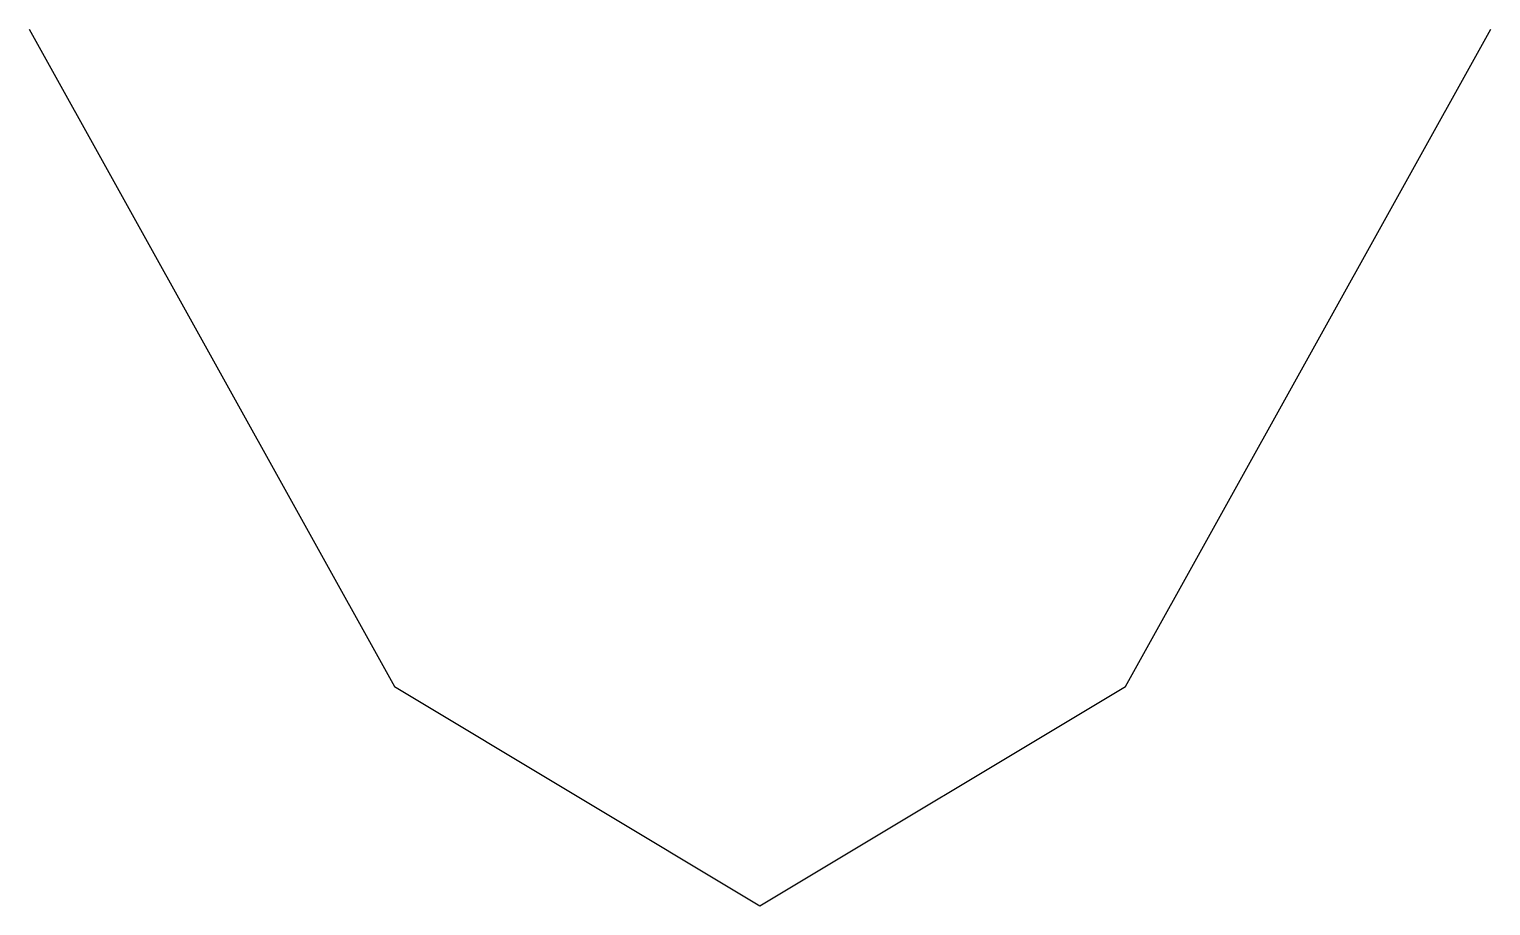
# Model space of a CAD drawing. Header units: millimetres. Extents: x -6 to 6, y 1 to 8.2.
import ezdxf

# ---------------------------------------------------------------- set-up
doc = ezdxf.new("R2010")
doc.units = ezdxf.units.MM

msp = doc.modelspace()

# ---------------------------------------------------------------- linework, layer by layer
at = {"color": 7, "linetype": 'Continuous', "flags": 128}
msp.add_lwpolyline([(-6, 8.2), (-3, 2.8), (0, 1), (3, 2.8), (6, 8.2)], dxfattribs=at)

doc.saveas('drawing.dxf')
